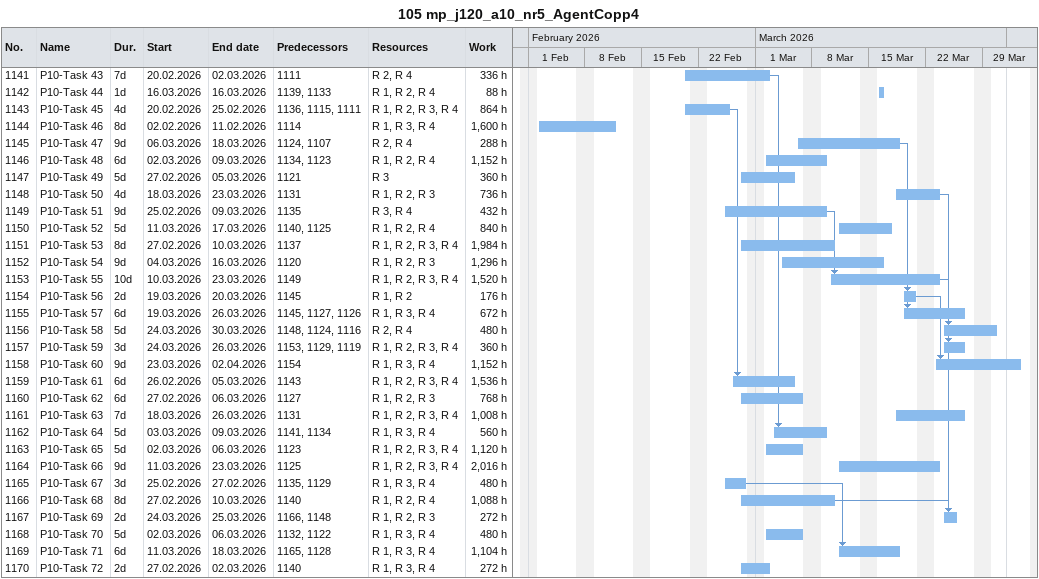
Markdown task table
105 mp_j120_a10_nr5_AgentCopp4

| ID | Task | Duration | Start | Finish | Predecessors | Resources | Work (h) |
|---|---|---|---|---|---|---|---|
| 1141 | P10-Task 43 | 7d | 2026-02-20 | 2026-03-02 | 1111 | R 2, R 4 | 336 |
| 1142 | P10-Task 44 | 1d | 2026-03-16 | 2026-03-16 | 1139, 1133 | R 1, R 2, R 4 | 88 |
| 1143 | P10-Task 45 | 4d | 2026-02-20 | 2026-02-25 | 1136, 1115, 1111 | R 1, R 2, R 3, R 4 | 864 |
| 1144 | P10-Task 46 | 8d | 2026-02-02 | 2026-02-11 | 1114 | R 1, R 3, R 4 | 1600 |
| 1145 | P10-Task 47 | 9d | 2026-03-06 | 2026-03-18 | 1124, 1107 | R 2, R 4 | 288 |
| 1146 | P10-Task 48 | 6d | 2026-03-02 | 2026-03-09 | 1134, 1123 | R 1, R 2, R 4 | 1152 |
| 1147 | P10-Task 49 | 5d | 2026-02-27 | 2026-03-05 | 1121 | R 3 | 360 |
| 1148 | P10-Task 50 | 4d | 2026-03-18 | 2026-03-23 | 1131 | R 1, R 2, R 3 | 736 |
| 1149 | P10-Task 51 | 9d | 2026-02-25 | 2026-03-09 | 1135 | R 3, R 4 | 432 |
| 1150 | P10-Task 52 | 5d | 2026-03-11 | 2026-03-17 | 1140, 1125 | R 1, R 2, R 4 | 840 |
| 1151 | P10-Task 53 | 8d | 2026-02-27 | 2026-03-10 | 1137 | R 1, R 2, R 3, R 4 | 1984 |
| 1152 | P10-Task 54 | 9d | 2026-03-04 | 2026-03-16 | 1120 | R 1, R 2, R 3 | 1296 |
| 1153 | P10-Task 55 | 10d | 2026-03-10 | 2026-03-23 | 1149 | R 1, R 2, R 3, R 4 | 1520 |
| 1154 | P10-Task 56 | 2d | 2026-03-19 | 2026-03-20 | 1145 | R 1, R 2 | 176 |
| 1155 | P10-Task 57 | 6d | 2026-03-19 | 2026-03-26 | 1145, 1127, 1126 | R 1, R 3, R 4 | 672 |
| 1156 | P10-Task 58 | 5d | 2026-03-24 | 2026-03-30 | 1148, 1124, 1116 | R 2, R 4 | 480 |
| 1157 | P10-Task 59 | 3d | 2026-03-24 | 2026-03-26 | 1153, 1129, 1119 | R 1, R 2, R 3, R 4 | 360 |
| 1158 | P10-Task 60 | 9d | 2026-03-23 | 2026-04-02 | 1154 | R 1, R 3, R 4 | 1152 |
| 1159 | P10-Task 61 | 6d | 2026-02-26 | 2026-03-05 | 1143 | R 1, R 2, R 3, R 4 | 1536 |
| 1160 | P10-Task 62 | 6d | 2026-02-27 | 2026-03-06 | 1127 | R 1, R 2, R 3 | 768 |
| 1161 | P10-Task 63 | 7d | 2026-03-18 | 2026-03-26 | 1131 | R 1, R 2, R 3, R 4 | 1008 |
| 1162 | P10-Task 64 | 5d | 2026-03-03 | 2026-03-09 | 1141, 1134 | R 1, R 3, R 4 | 560 |
| 1163 | P10-Task 65 | 5d | 2026-03-02 | 2026-03-06 | 1123 | R 1, R 2, R 3, R 4 | 1120 |
| 1164 | P10-Task 66 | 9d | 2026-03-11 | 2026-03-23 | 1125 | R 1, R 2, R 3, R 4 | 2016 |
| 1165 | P10-Task 67 | 3d | 2026-02-25 | 2026-02-27 | 1135, 1129 | R 1, R 3, R 4 | 480 |
| 1166 | P10-Task 68 | 8d | 2026-02-27 | 2026-03-10 | 1140 | R 1, R 2, R 4 | 1088 |
| 1167 | P10-Task 69 | 2d | 2026-03-24 | 2026-03-25 | 1166, 1148 | R 1, R 2, R 3 | 272 |
| 1168 | P10-Task 70 | 5d | 2026-03-02 | 2026-03-06 | 1132, 1122 | R 1, R 3, R 4 | 480 |
| 1169 | P10-Task 71 | 6d | 2026-03-11 | 2026-03-18 | 1165, 1128 | R 1, R 3, R 4 | 1104 |
| 1170 | P10-Task 72 | 2d | 2026-02-27 | 2026-03-02 | 1140 | R 1, R 3, R 4 | 272 |
